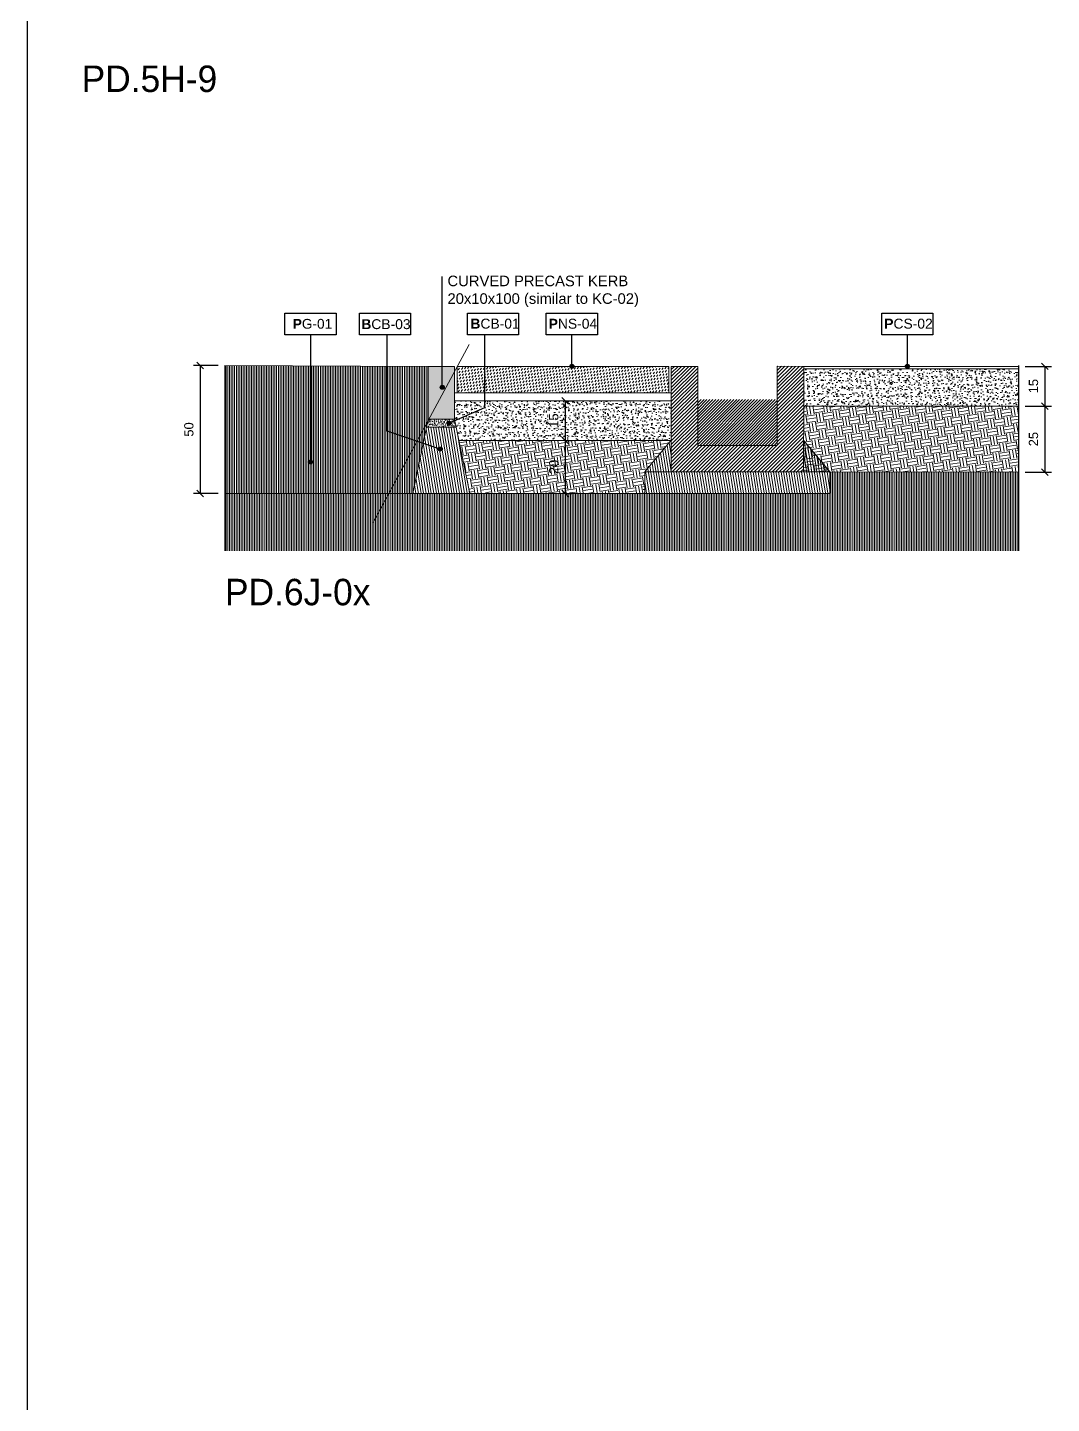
# Model space of a CAD drawing. Header units: metres. Extents: x -325 to 301, y -147 to 149.
# Drawn here: x 72.23 to 76.1, y 24.25 to 29.45 of the extents above; entities that cross this region are included whole.
import ezdxf

# ---------------------------------------------------------------- set-up
doc = ezdxf.new("R2010")
doc.units = ezdxf.units.M
doc.linetypes.add('HIDDEN', pattern=[0.375, 0.25, -0.125])
doc.layers.get('Defpoints').update_dxf_attribs({"lineweight": 13})
doc.layers.add('-aux', color=50, linetype='Continuous', plot=False)
doc.layers.add('0-TX-1_25', color=7, linetype='Continuous', true_color=0x3f4f7f)
doc.layers.add('3-TR-paviment fort', color=7, linetype='Continuous', true_color=0xd1d1d1)
for name, color, linetype in [('02-L-Waterfeatures 02', 152, 'Continuous'), ('1-SECCIÓ', 1, 'Continuous'), ('A-KEYPLAN_HATCH', 7, 'Continuous'), ('A_TEXT_2', 7, 'Continuous')]:
    doc.layers.add(name, color=color, linetype=linetype)
for name, color, linetype, lineweight, true_color in [('03-TR-Paviment_01_Compacted Ground', 7, 'Continuous', 5, 0xc5a967), ('03-TR-Paviment_08_Natural Stone Bleachers', 7, 'Continuous', 5, 0xafad9d), ('3-TR tot_u', 7, 'Continuous', 5, 0x787878)]:
    doc.layers.add(name, color=color, linetype=linetype, lineweight=lineweight, true_color=true_color)
for name, color, linetype, lineweight in [('1-CM', 7, 'Continuous', 0), ('3-TR Formigó', 252, 'Continuous', 0), ('3-TR Seleccionat', 44, 'Continuous', 0), ('3-TR Tot-u', 37, 'Continuous', 0)]:
    doc.layers.add(name, color=color, linetype=linetype, lineweight=lineweight)
doc.styles.add('Arial_4', font='arial.ttf', dxfattribs={"height": 1.8})
doc.styles.get("Standard").update_dxf_attribs({"font": 'arial.ttf'})
doc.styles.add('x-llegenda materials$0$ENGRAVERS', font='TT0586M.TTF')
doc.dimstyles.new('ISO-25', dxfattribs={"dimtxt": 0.1, "dimasz": 0.1, "dimexe": 0.1, "dimexo": 0.1, "dimgap": 0.1, "dimtad": 1, "dimdec": 0, "dimlfac": 100, "dimzin": 9, "dimtxsty": 'Standard', "dimblk": 'OBLIQUE', "dimcen": 0.1, "dimadec": 0, "dimazin": 0, "dimtfac": 1, "dimtdec": 0, "dimtmove": 0, "dimatfit": 3, "dimldrblk": 'OBLIQUE', "dimfxl": 1, "dimarcsym": 0})

# ---------------------------------------------------------------- blocks, each defined once
blk = doc.blocks.new('hatch keyplan 2')
at = {"layer": 'A-KEYPLAN_HATCH'}
blk.add_lwpolyline([(0, 0.00548), (0.01287, 0.00548), (0.01287, 0), (0, 0)], close=True, dxfattribs=at)
blk = doc.blocks.new('hatch keyplan')
at = {"layer": 'A-KEYPLAN_HATCH'}
blk.add_blockref('hatch keyplan 2', (1.43058, 0.85215), dxfattribs=at)
blk = doc.blocks.new('B-CB03')
at = {"layer": 'A-KEYPLAN_HATCH'}
blk.add_blockref('hatch keyplan', (-1.43058, -0.85215), dxfattribs=at)
at = {"layer": 'A_TEXT_2', "insert": (-0.0008, 0.00398), "char_height": 0.0025, "attachment_point": 1}
blk.add_mtext_dynamic_manual_height_columns('\\pi0.00128;{\\fArial|b1|i0|c0|p34;B}CB-03', width=0.0145619, gutter_width=0.015, heights=[0], dxfattribs=at)
blk = doc.blocks.new('B-CB01')
at = {"layer": 'A-KEYPLAN_HATCH'}
blk.add_blockref('hatch keyplan', (-1.43058, -0.85215), dxfattribs=at)
at = {"layer": 'A_TEXT_2', "insert": (-0.0008, 0.00411), "char_height": 0.0025, "attachment_point": 1}
blk.add_mtext_dynamic_manual_height_columns('\\pi0.00152;{\\fArial|b1|i0|c0|p34;B}CB-01', width=0.0145619, gutter_width=0.015, heights=[0], dxfattribs=at)
blk = doc.blocks.new('PNS-04')
at = {"layer": 'A-KEYPLAN_HATCH', "xscale": 0.7124947396918078, "yscale": 0.7124947396918078, "zscale": 0.7124947396918078}
blk.add_blockref('hatch keyplan', (-0.78907, 0.65814), dxfattribs=at)
at = {"layer": 'A_TEXT_2', "insert": (0.22965, 1.2682), "char_height": 0.0017812, "attachment_point": 1}
blk.add_mtext_dynamic_manual_height_columns('\\pi0.00098;{\\fArial|b1|i0|c0|p34;P}NS-04', width=0.0103753, gutter_width=0.01069, heights=[0], dxfattribs=at)
blk = doc.blocks.new('PCS02')
at = {"layer": 'A-KEYPLAN_HATCH'}
blk.add_blockref('hatch keyplan', (-1.43058, -0.85215), dxfattribs=at)
at = {"layer": 'A_TEXT_2', "insert": (-0.0008, 0.00411), "char_height": 0.0025, "attachment_point": 1}
blk.add_mtext_dynamic_manual_height_columns('\\pi0.00139;{\\fArial|b1|i0|c0|p34;P}CS-02', width=0.0145619, gutter_width=0.015, heights=[0], dxfattribs=at)
blk = doc.blocks.new('_Oblique')
at = {"color": 0, "lineweight": -2}
blk.add_line((-0.5, -0.5), (0.5, 0.5), dxfattribs=at)
blk = doc.blocks.new('*D1538')
at = {"layer": '0-TX-1_25', "color": 0, "lineweight": -2, "transparency": 16777216}
for p, q in [((76.0057, 28.1702), (76.1049, 28.1702)), ((76.0799, 28.1702), (76.0799, 28.0202)), ((76.0057, 28.0202), (76.1049, 28.0202))]:
    blk.add_line(p, q, dxfattribs=at)
at = {"layer": 'Defpoints', "color": 0, "transparency": 16777216}
for p in [(75.9807, 28.1702), (75.9807, 28.0202), (76.0799, 28.0202)]:
    blk.add_point(p, dxfattribs=at)
at = {"layer": '0-TX-1_25', "color": 0, "lineweight": -2, "transparency": 16777216, "xscale": 0.025, "yscale": 0.025, "zscale": 0.025}
for p, rotation in [((76.0799, 28.1702), 90), ((76.0799, 28.0202), 270)]:
    blk.add_blockref('_Oblique', p, dxfattribs=dict(at, rotation=rotation))
at = {"layer": '0-TX-1_25', "color": 0, "transparency": 16777216, "insert": (76.037, 28.0952), "char_height": 0.035, "attachment_point": 5, "rotation": 90}
blk.add_mtext('15', dxfattribs=at)
blk = doc.blocks.new('*D1537')
at = {"layer": '0-TX-1_25', "color": 0, "lineweight": -2, "transparency": 16777216}
for p, q in [((76.0057, 28.0202), (76.1049, 28.0202)), ((76.0799, 28.0202), (76.0799, 27.7699)), ((76.0055, 27.7699), (76.1049, 27.7699))]:
    blk.add_line(p, q, dxfattribs=at)
at = {"layer": 'Defpoints', "color": 0, "transparency": 16777216}
for p in [(75.9807, 28.0202), (75.9805, 27.7699), (76.0799, 27.7699)]:
    blk.add_point(p, dxfattribs=at)
at = {"layer": '0-TX-1_25', "color": 0, "lineweight": -2, "transparency": 16777216, "xscale": 0.025, "yscale": 0.025, "zscale": 0.025}
for p, rotation in [((76.0799, 28.0202), 90), ((76.0799, 27.7699), 270)]:
    blk.add_blockref('_Oblique', p, dxfattribs=dict(at, rotation=rotation))
at = {"layer": '0-TX-1_25', "color": 0, "transparency": 16777216, "insert": (76.037, 27.8951), "char_height": 0.035, "attachment_point": 5, "rotation": 90}
blk.add_mtext('25', dxfattribs=at)
blk = doc.blocks.new('*D1539')
at = {"layer": '0-TX-1_25', "color": 0, "lineweight": -2, "transparency": 16777216}
for p, q in [((72.9557, 28.1729), (72.8622, 28.1729)), ((72.8872, 28.1729), (72.8872, 27.6902)), ((72.9557, 27.6902), (72.8622, 27.6902))]:
    blk.add_line(p, q, dxfattribs=at)
at = {"layer": 'Defpoints', "color": 0, "transparency": 16777216}
for p in [(72.9807, 28.1729), (72.8872, 27.6902), (72.9807, 27.6902)]:
    blk.add_point(p, dxfattribs=at)
at = {"layer": '0-TX-1_25', "color": 0, "lineweight": -2, "transparency": 16777216, "xscale": 0.025, "yscale": 0.025, "zscale": 0.025}
for p, rotation in [((72.8872, 28.1729), 90), ((72.8872, 27.6902), 270)]:
    blk.add_blockref('_Oblique', p, dxfattribs=dict(at, rotation=rotation))
at = {"layer": '0-TX-1_25', "color": 0, "transparency": 16777216, "insert": (72.8444, 27.9316), "char_height": 0.035, "attachment_point": 5, "rotation": 90}
blk.add_mtext('50', dxfattribs=at)
blk = doc.blocks.new('*D1540')
at = {"layer": '0-TX-1_25', "color": 0, "lineweight": -2, "transparency": 16777216}
for p, q in [((74.2666, 27.8902), (74.2916, 27.8902)), ((74.2666, 27.8902), (74.2666, 27.6902)), ((74.2666, 27.6902), (74.2916, 27.6902))]:
    blk.add_line(p, q, dxfattribs=at)
at = {"layer": 'Defpoints', "color": 0, "transparency": 16777216}
for p in [(74.2666, 27.8902), (74.2666, 27.6902), (74.2666, 27.6902)]:
    blk.add_point(p, dxfattribs=at)
at = {"layer": '0-TX-1_25', "color": 0, "lineweight": -2, "transparency": 16777216, "xscale": 0.025, "yscale": 0.025, "zscale": 0.025}
for p, rotation in [((74.2666, 27.8902), 90), ((74.2666, 27.6902), 270)]:
    blk.add_blockref('_Oblique', p, dxfattribs=dict(at, rotation=rotation))
at = {"layer": '0-TX-1_25', "color": 0, "transparency": 16777216, "insert": (74.2238, 27.7902), "char_height": 0.035, "attachment_point": 5, "rotation": 90}
blk.add_mtext('20', dxfattribs=at)
blk = doc.blocks.new('*D1541')
at = {"layer": '0-TX-1_25', "color": 0, "lineweight": -2, "transparency": 16777216}
for p, q in [((74.2666, 28.0402), (74.2916, 28.0402)), ((74.2666, 28.0402), (74.2666, 27.8902)), ((74.2666, 27.8902), (74.2916, 27.8902))]:
    blk.add_line(p, q, dxfattribs=at)
at = {"layer": 'Defpoints', "color": 0, "transparency": 16777216}
for p in [(74.2663, 28.0402), (74.2666, 27.8902), (74.2666, 27.8902)]:
    blk.add_point(p, dxfattribs=at)
at = {"layer": '0-TX-1_25', "color": 0, "lineweight": -2, "transparency": 16777216, "xscale": 0.025, "yscale": 0.025, "zscale": 0.025}
for p, rotation in [((74.2666, 28.0402), 90), ((74.2666, 27.8902), 270)]:
    blk.add_blockref('_Oblique', p, dxfattribs=dict(at, rotation=rotation))
at = {"layer": '0-TX-1_25', "color": 0, "transparency": 16777216, "insert": (74.2238, 27.9652), "char_height": 0.035, "attachment_point": 5, "rotation": 90}
blk.add_mtext('15', dxfattribs=at)
blk = doc.blocks.new('PG01')
at = {"layer": 'A-KEYPLAN_HATCH'}
blk.add_blockref('hatch keyplan', (-1.42958, -0.85215), dxfattribs=at)
at = {"layer": 'A-KEYPLAN_HATCH', "insert": (0.00021, 0.00402), "char_height": 0.0024588, "attachment_point": 1, "line_spacing_factor": 0.938532, "style": 'Arial_4'}
blk.add_mtext_dynamic_manual_height_columns('\\pi0.00276;{\\fArial|b1|i0|c0|p34;P}G-01', width=0.0145619, gutter_width=0.015, heights=[0], dxfattribs=at)
blk = doc.blocks.new('POINT')
at = {"layer": '0-TX-1_25'}
h = blk.add_hatch(dxfattribs=at)
h.set_pattern_fill('ANGLE', color=256)
h.set_pattern_definition([(0, (-83.747, -12.726), (0, 6.985), [5.08, -1.905]), (90, (-83.747, -12.726), (-6.985, 4e-16), [5.08, -1.905])])
edge = h.paths.add_edge_path()
edge.add_arc((0, 0), 0.0075, 0, 360)
h = blk.add_hatch(color=256, dxfattribs=at)
h.dxf.hatch_style = 1
edge = h.paths.add_edge_path()
edge.add_arc((0, 0), 0.0075, 0, 360)
blk.add_circle((0, 0), 0.0075, dxfattribs=at)

msp = doc.modelspace()

# ---------------------------------------------------------------- hatches: boundary and pattern name
at = {"layer": '02-L-Waterfeatures 02', "lineweight": 9, "transparency": 33554687}
h = msp.add_hatch(dxfattribs=at)
h.set_pattern_fill('ANSI31', color=256, scale=0.0025)
h.set_pattern_definition([(45, (0, -3.900188), (-0.0056126601, 0.0056126601), [])])
h.paths.add_polyline_path([(74.7684, 28.0443), (75.0684, 28.0443), (75.0684, 27.8712), (74.7684, 27.8712)])
at = {"layer": '03-TR-Paviment_01_Compacted Ground'}
h = msp.add_hatch(dxfattribs=at)
h.set_pattern_fill('ANSI31', color=256, scale=0.002, angle=225, style=0)
h.set_pattern_definition([(270, (-127.102818, -23.340826), (0.00635, -2e-18), [])])
h.paths.add_polyline_path([(72.9807, 28.1729), (72.9807, 27.6902), (73.6907, 27.6902), (73.7484, 27.9702), (73.7484, 28.1702)])
at = {"layer": '03-TR-Paviment_08_Natural Stone Bleachers'}
h = msp.add_hatch(dxfattribs=at)
h.set_pattern_fill('DASH', color=256, scale=0.002611, angle=233, style=0, double=1)
h.set_pattern_definition([(233, (-77.885833, -96.677601), (0.0016315323, -0.0116089556), [0.0082894435, -0.0082894435])])
h.paths.add_polyline_path([(73.8605, 28.1702), (73.8584, 28.0702), (74.6584, 28.0706), (74.6584, 28.1699)])
at = {"layer": '3-TR Formigó'}
h = msp.add_hatch(dxfattribs=at)
h.set_pattern_fill('ANSI31', color=256, scale=0.003, style=0)
h.set_pattern_definition([(45, (72.844641, 27.224074), (-0.006735192, 0.006735192), [])])
h.paths.add_polyline_path([(75.1685, 28.1701), (75.0686, 28.1704), (75.0678, 27.8712), (74.7678, 27.8712), (74.7678, 28.1702), (74.6678, 28.1702), (74.6678, 27.7712), (75.1674, 27.7712)])
h = msp.add_hatch(dxfattribs=at)
h.set_pattern_fill('ANSI31', color=256, scale=0.003, angle=234.1752, style=0)
h.set_pattern_definition([(279.17524, (76.632581, 27.770219), (0.00940313, 0.001518806), [])])
h.paths.add_polyline_path([(73.6907, 27.6902), (73.9061, 27.6902), (73.8546, 27.9402), (73.7422, 27.9402)])
h = msp.add_hatch(dxfattribs=at)
h.set_pattern_fill('ANSI31', color=256, scale=0.003, angle=234.1752, style=0)
h.set_pattern_definition([(279.17524, (77.591393, 27.771366), (0.00940313, 0.001518806), [])])
h.paths.add_polyline_path([(74.5678, 27.6912), (75.2674, 27.6912), (75.2674, 27.7712), (75.1674, 27.8912), (75.1674, 27.7712), (74.6678, 27.7712), (74.6674, 27.8912), (74.5678, 27.7712)])
at = {"layer": '3-TR Seleccionat'}
h = msp.add_hatch(dxfattribs=at)
h.set_pattern_fill('ANSI31', color=256, scale=0.002, angle=45, style=0)
h.set_pattern_definition([(90, (46.2767504, 34.6704785), (-0.00635, 1e-18), [])])
h.paths.add_polyline_path([(74.6499, 27.6907), (74.6443, 27.6902), (73.9061, 27.6902), (72.9807, 27.6902), (72.9807, 27.4729), (75.9807, 27.4729), (75.9808, 27.7699), (75.2675, 27.7699), (75.2673, 27.6898)])
at = {"layer": '3-TR Tot-u'}
h = msp.add_hatch(dxfattribs=at)
h.set_pattern_fill('EARTH', color=256, scale=0.005, angle=-80.8248, style=0)
h.set_pattern_definition([(279.17524, (39.90587, 31.55072), (0.036406452, -0.026281081), [0.03175, -0.03175]), (279.17524, (39.917624, 31.55262), (0.036406452, -0.026281081), [0.03175, -0.03175]), (279.17524, (39.929377, 31.554518), (0.036406452, -0.026281081), [0.03175, -0.03175]), (9.17524, (39.933928, 31.551232), (0.026281081, 0.036406452), [0.03175, -0.03175]), (9.17524, (39.935827, 31.53948), (0.026281081, 0.036406452), [0.03175, -0.03175]), (9.17524, (39.937725, 31.527725), (0.026281081, 0.036406452), [0.03175, -0.03175])])
h.paths.add_polyline_path([(75.9808, 27.7699), (75.9807, 28.0202), (75.1684, 28.0202), (75.1676, 27.7725), (75.5742, 27.7712)])
h = msp.add_hatch(dxfattribs=at)
h.set_pattern_fill('EARTH', color=256, scale=0.005, angle=-80.8248, style=0)
h.set_pattern_definition([(279.17524, (38.644428, 31.471037), (0.036406452, -0.026281081), [0.03175, -0.03175]), (279.17524, (38.656182, 31.472936), (0.036406452, -0.026281081), [0.03175, -0.03175]), (279.17524, (38.667936, 31.474834), (0.036406452, -0.026281081), [0.03175, -0.03175]), (9.17524, (38.672487, 31.47155), (0.026281081, 0.036406452), [0.03175, -0.03175]), (9.17524, (38.674385, 31.459795), (0.026281081, 0.036406452), [0.03175, -0.03175]), (9.17524, (38.676284, 31.44804), (0.026281081, 0.036406452), [0.03175, -0.03175])])
h.paths.add_polyline_path([(74.5678, 27.6902), (74.5674, 27.7712), (74.6678, 27.8902), (73.8649, 27.8902), (73.9061, 27.6928), (74.3127, 27.6915)])
at = {"layer": '3-TR tot_u'}
h = msp.add_hatch(dxfattribs=at)
h.set_pattern_fill('AR-CONC', color=256, scale=0.0002, angle=90.2664)
h.set_pattern_definition([(140.266414, (1.024948, 6.51862), (0.003018359, 0.036451363), [0.00381, -0.04191]), (85.266414, (1.02495, 6.51862), (-0.038178181, -0.007226283), [0.003048, -0.033528117]), (190.71786, (1.0252, 6.521657), (-0.035159821, 0.02922508), [0.003238002, -0.035618049]), (136.450614, (1.01479, 6.518572), (0.008156283, 0.05425432), [0.005715, -0.062865]), (186.90197, (1.01547, 6.523094), (-0.049705466, 0.047250218), [0.004857005, -0.05342712]), (81.450565, (1.01479, 6.51857), (-0.049705466, 0.047250218), [0.004571993, -0.050291946]), (111.266414, (1.017305, 6.523664), (0.020311824, 0.030417653), [0.00381, -0.04191]), (56.266414, (1.017305, 6.523664), (-0.036894668, 0.012188985), [0.003048, -0.033528]), (161.71786, (1.018997, 6.5262), (-0.016582845, 0.042606638), [0.003238002, -0.035617988]), (127.766414, (1.024948, 6.51862), (-0.0169136972, 0.0005390813), [0, -0.0331216, 0, -0.034036, 0, -0.033655]), (97.766414, (1.024948, 6.51862), (-0.020098038, 0.0132706243), [0, -0.0194056, 0, -0.0323596, 0, -0.012827]), (57.766414, (1.025001, 6.507291), (0.0010196429, 0.0271231534), [0, -0.0127, 0, -0.039624, 0, -0.052578]), (47.766414, (1.025024, 6.502211), (-0.005222997, 0.0296018704), [0, -0.01651, 0, -0.0263144, 0, -0.037338])])
h.paths.add_polyline_path([(75.9807, 28.0202), (75.9807, 28.1602), (75.1684, 28.1602), (75.1684, 28.0202)])
h = msp.add_hatch(dxfattribs=at)
h.set_pattern_fill('AR-CONC', color=256, scale=0.0002, angle=90.2664)
h.set_pattern_definition([(140.266414, (-0.27443, 6.36862), (0.003018359, 0.036451363), [0.00381, -0.04191]), (85.266414, (-0.27443, 6.36862), (-0.038178181, -0.007226283), [0.003048, -0.033528117]), (190.71786, (-0.274178, 6.371657), (-0.035159821, 0.02922508), [0.003238002, -0.035618049]), (136.450614, (-0.28459, 6.368572), (0.008156283, 0.05425432), [0.005715, -0.062865]), (186.90197, (-0.28391, 6.373094), (-0.049705466, 0.047250218), [0.004857005, -0.05342712]), (81.450565, (-0.28459, 6.36857), (-0.049705466, 0.047250218), [0.004571993, -0.050291946]), (111.266414, (-0.282073, 6.373664), (0.020311824, 0.030417653), [0.00381, -0.04191]), (56.266414, (-0.282073, 6.373664), (-0.036894668, 0.012188985), [0.003048, -0.033528]), (161.71786, (-0.28038, 6.3762), (-0.016582845, 0.042606638), [0.003238002, -0.035617988]), (127.766414, (-0.274429, 6.36862), (-0.0169136972, 0.0005390813), [0, -0.0331216, 0, -0.034036, 0, -0.033655]), (97.766414, (-0.27443, 6.36862), (-0.020098038, 0.0132706243), [0, -0.0194056, 0, -0.0323596, 0, -0.012827]), (57.766414, (-0.274377, 6.357291), (0.0010196429, 0.0271231534), [0, -0.0127, 0, -0.039624, 0, -0.052578]), (47.766414, (-0.274353, 6.352211), (-0.005222997, 0.0296018704), [0, -0.01651, 0, -0.0263144, 0, -0.037338])])
h.paths.add_polyline_path([(74.6684, 28.0402), (73.8484, 28.0402), (73.8484, 27.9702), (73.869, 27.8902), (74.6684, 27.8902)])
h = msp.add_hatch(dxfattribs=at)
h.set_pattern_fill('AR-CONC', color=256, scale=9e-05, angle=89.1201)
h.set_pattern_definition([(139.120136, (-10.13214, 6.821583), (0.0016861337, 0.0163726586), [0.0017145, -0.0188595]), (84.120136, (-10.13214, 6.821583), (-0.0172417962, -0.002907487), [0.0013716, -0.0150876526]), (189.57158, (-10.131999, 6.822947), (-0.0155556617, 0.0134651714), [0.0014571008, -0.016028122]), (135.304336, (-10.13671, 6.821653), (0.0041580035, 0.024336133), [0.00257175, -0.02828925]), (185.755694, (-10.136364, 6.82368), (-0.021937625, 0.021705804), [0.002185652, -0.024042205]), (80.304287, (-10.13671, 6.821653), (-0.021937625, 0.021705804), [0.002057397, -0.022631376]), (110.120136, (-10.135533, 6.823921), (0.0094123187, 0.0135023525), [0.0017145, -0.0188595]), (55.120136, (-10.135533, 6.823921), (-0.01648955, 0.0058160805), [0.0013716, -0.0150876]), (160.57158, (-10.134749, 6.825046), (-0.0070772314, 0.019318433), [0.0014571008, -0.0160280944]), (126.620136, (-10.1321395, 6.8215827), (-0.00760478767, 0.00039479935), [0, -0.01490472, 0, -0.0153162, 0, -0.01514475]), (96.620136, (-10.1321395, 6.821583), (-0.0089228417, 0.0061515134), [0, -0.00873252, 0, -0.01456182, 0, -0.00577215]), (56.620136, (-10.132218, 6.8164855), (0.0007029168, 0.0121937974), [0, -0.005715, 0, -0.0178308, 0, -0.0236601]), (46.620136, (-10.132253, 6.8142), (-0.002083395, 0.0133651946), [0, -0.0074295, 0, -0.01184148, 0, -0.0168021])])
h.paths.add_polyline_path([(73.8546, 27.9402), (73.8484, 27.9702), (73.7484, 27.9702), (73.7422, 27.9402)])
at = {"layer": '3-TR-paviment fort'}
msp.add_hatch(color=256, dxfattribs=at).paths.add_polyline_path([(73.7484, 28.1702), (73.8484, 28.1702), (73.8484, 27.9702), (73.7484, 27.9702)])

# ---------------------------------------------------------------- linework, layer by layer
at = {"layer": '-aux'}
msp.add_lwpolyline([(72.2345, 3.4567), (72.2345, 133.4567)], dxfattribs=at)
at = {"layer": '0-TX-1_25'}
for points in [[(73.8022, 28.091), (73.8022, 28.51)], [(73.3042, 28.2891), (73.3042, 27.8087)], [(73.7904, 27.8591), (73.5938, 27.9251), (73.5938, 28.2887)], [(73.827, 27.9561), (73.9627, 28.0147), (73.9627, 28.2887)], [(74.2922, 28.1702), (74.2922, 28.2887)], [(75.5603, 28.1702), (75.5603, 28.2887)]]:
    msp.add_lwpolyline(points, dxfattribs=at)
at = {"layer": '1-CM', "color": 242, "true_color": 0xcd2027}
msp.add_lwpolyline([(73.5414, 27.5802), (73.9043, 28.2534)], dxfattribs=at)
at = {"layer": '1-CM'}
for points in [[(73.7484, 28.1702), (72.9807, 28.1729)], [(74.6678, 28.1702), (74.7678, 28.1702)], [(74.6679, 28.1702), (74.6678, 27.7712), (75.1674, 27.7712), (75.1683, 28.0432)], [(74.7678, 28.1702), (74.7678, 28.0426)], [(75.0683, 28.1704), (75.1683, 28.1701)], [(75.0683, 28.1704), (75.0683, 28.0435)], [(75.1683, 28.1701), (75.1683, 28.0432)], [(75.1684, 28.1702), (75.9807, 28.1702)], [(75.1684, 28.1602), (75.9807, 28.1602)], [(73.8484, 28.0702), (74.6678, 28.07)], [(73.8484, 28.0402), (74.6678, 28.0402)], [(74.6678, 28.0426), (74.6678, 27.8935)], [(74.7678, 28.0426), (74.7678, 27.8712), (75.0678, 27.8712), (75.0683, 28.0435)], [(75.1684, 28.0202), (75.9807, 28.0202)], [(73.6907, 27.6902), (73.7484, 27.9702), (73.8484, 27.9702), (73.9061, 27.6902)], [(73.8546, 27.9402), (73.7422, 27.9402)], [(73.8484, 27.9702), (73.7484, 27.9702)], [(73.8649, 27.8902), (74.6684, 27.8902)], [(74.6674, 27.8912), (74.5674, 27.7712)], [(75.1674, 27.8912), (75.2674, 27.7712)], [(74.5678, 27.7712), (74.5678, 27.6912)], [(75.9807, 27.7699), (75.2674, 27.7712)], [(75.2674, 27.7712), (75.2674, 27.6912)], [(72.9807, 27.6902), (73.9061, 27.6902)], [(73.6907, 27.6902), (72.9807, 27.6902)], [(73.9061, 27.6902), (75.2674, 27.6902)]]:
    msp.add_lwpolyline(points, dxfattribs=at)
for points in [[(73.8484, 27.9702), (73.7484, 27.9702), (73.7484, 28.1702), (73.8484, 28.1702)], [(73.8584, 28.1702), (74.6584, 28.1702), (74.6584, 28.0702), (73.8584, 28.0702)]]:
    msp.add_lwpolyline(points, close=True, dxfattribs=at)
at = {"layer": '1-CM', "linetype": 'HIDDEN', "ltscale": 0.05}
for points in [[(74.6678, 27.7712), (74.5678, 27.7712)], [(75.1674, 27.7712), (75.2674, 27.7712)]]:
    msp.add_lwpolyline(points, dxfattribs=at)
at = {"layer": '1-SECCIÓ'}
for points in [[(72.9807, 28.1729), (72.9807, 27.4729)], [(75.9807, 28.1729), (75.9807, 27.4729)]]:
    msp.add_lwpolyline(points, dxfattribs=at)

# ---------------------------------------------------------------- block references
at = {"color": 244, "true_color": 0x991b1e}
for name, p, xscale, yscale, zscale in [('PNS-04', (69.3489, 1.6508), 21.05278700933023, 21.05278700933023, 21.05278700933023), ('PCS02', (75.4638, 28.2887), 14.99999999999007, 14.99999999999007, 14.99999999999007)]:
    msp.add_blockref(name, p, dxfattribs=dict(at, xscale=xscale, yscale=yscale, zscale=zscale))
at = {"layer": '0-TX-1_25', "xscale": 15, "yscale": 15, "zscale": 15}
for name, p in [('B-CB03', (73.489, 28.2887)), ('B-CB01', (73.8978, 28.2887))]:
    msp.add_blockref(name, p, dxfattribs=at)
at = {"layer": '0-TX-1_25'}
for p in [(74.2922, 28.1702), (75.5603, 28.1702), (73.8022, 28.091), (73.827, 27.9561), (73.7943, 27.8577), (73.3042, 27.8087)]:
    msp.add_blockref('POINT', p, dxfattribs=at)
at = {"layer": 'A-KEYPLAN_HATCH', "xscale": 14.99999999999007, "yscale": 14.99999999999007, "zscale": 14.99999999999007}
msp.add_blockref('PG01', (73.1926, 28.2891), dxfattribs=at)

# ---------------------------------------------------------------- texts
at = {"layer": '-aux', "char_height": 0.1, "width": 19.210099, "attachment_point": 1, "style": 'x-llegenda materials$0$ENGRAVERS'}
for s, insert in [('PD.5H-9', (72.4389, 29.307)), ('PD.6J-0x', (72.9807, 27.3672))]:
    msp.add_mtext(s, dxfattribs=dict(at, insert=insert))
at = {"layer": '0-TX-1_25', "insert": (73.8219, 28.513), "char_height": 0.04, "attachment_point": 1}
msp.add_mtext_dynamic_manual_height_columns('CURVED PRECAST KERB 20x10x100 (similar to KC-02)', width=0.753332, gutter_width=12.5, heights=[0], dxfattribs=at)

# ---------------------------------------------------------------- dimensions: what is measured, and where the dimension line sits
at = {"layer": '0-TX-1_25'}
for base, p1, p2, text, picture, middle in [((72.8872, 27.6902), (72.9807, 28.1729), (72.9807, 27.6902), '50', '*D1539', (72.8444, 27.9316)), ((76.0799, 27.7699), (75.9807, 28.0202), (75.9805, 27.7699), '25', '*D1537', (76.037, 27.8951))]:
    dim = msp.add_linear_dim(base=base, p1=p1, p2=p2, angle=90, text=text, dimstyle='ISO-25', override={"dimtxt": 0.035, "dimasz": 0.025, "dimexe": 0.025, "dimexo": 0.025, "dimgap": 0.025, "dimblk1": 'Oblique', "dimblk2": 'Oblique', "dimsah": 1, "dimfxl": 0.1, "dimfxlon": 1, "dimarcsym": 1}, dxfattribs=at)
    dim.commit()
    dim.dimension.update_dxf_attribs({"geometry": picture, "text_midpoint": middle})
for base, p1, p2, picture, middle in [((76.0799, 28.0202), (75.9807, 28.1702), (75.9807, 28.0202), '*D1538', (76.037, 28.0952)), ((74.2666, 27.8902), (74.2663, 28.0402), (74.2666, 27.8902), '*D1541', (74.2238, 27.9652)), ((74.2666, 27.6902), (74.2666, 27.8902), (74.2666, 27.6902), '*D1540', (74.2238, 27.7902))]:
    dim = msp.add_linear_dim(base=base, p1=p1, p2=p2, angle=90, dimstyle='ISO-25', override={"dimtxt": 0.035, "dimasz": 0.025, "dimexe": 0.025, "dimexo": 0.025, "dimgap": 0.025, "dimblk1": 'Oblique', "dimblk2": 'Oblique', "dimsah": 1, "dimfxl": 0.1, "dimfxlon": 1, "dimarcsym": 1}, dxfattribs=at)
    dim.commit()
    dim.dimension.update_dxf_attribs({"geometry": picture, "text_midpoint": middle})

doc.saveas('drawing.dxf')
